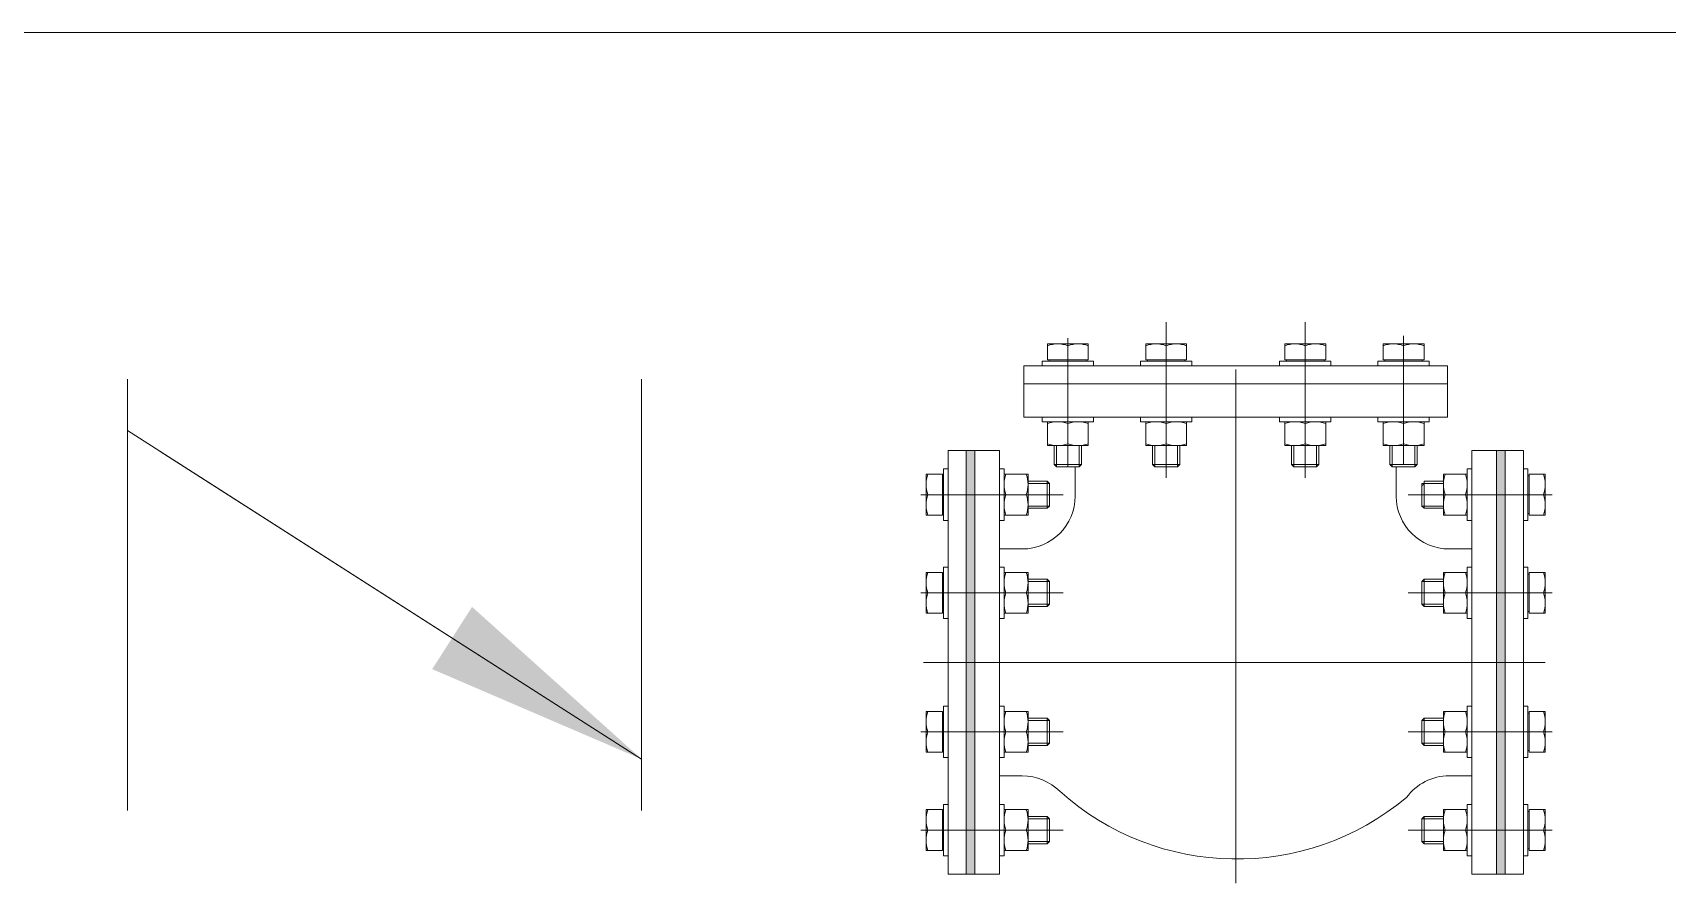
# Model space of a CAD drawing. Header units: millimetres. Extents: x -294625 to 2136527, y -251383 to 128331.
# Drawn here: x 1574952 to 1576656, y -234665 to -233777 of the extents above; entities that cross this region are included whole.
import ezdxf

# ---------------------------------------------------------------- set-up
doc = ezdxf.new("R2010")
doc.units = ezdxf.units.MM
doc.linetypes.add('CONTINOUS', pattern=[0])
for name, color, linetype, lineweight in [('00-N-7-THIET BI', 7, 'CONTINOUS', 20), ('00-N-GHI CHU', 7, 'Continuous', 9), ('GTECHCONS-CTN-THIET BI', 10, 'Continuous', 20)]:
    doc.layers.add(name, color=color, linetype=linetype, lineweight=lineweight)
doc.styles.add('Arial', font='arial.ttf')
doc.dimstyles.new('PL-VNCC_DIM150', dxfattribs={"dimtxt": 300, "dimasz": 150, "dimexe": 60, "dimexo": 0, "dimgap": 100, "dimtad": 1, "dimdec": 0, "dimzin": 0, "dimdsep": 46, "dimtxsty": 'Arial', "dimblk1": 'ARCHTICK', "dimblk2": 'ARCHTICK', "dimsah": 1, "dimcen": 150, "dimdle": 60, "dimclrd": 3, "dimclre": 3, "dimclrt": 3, "dimadec": 0, "dimazin": 0, "dimtfac": 1, "dimtdec": 0, "dimtix": 1, "dimtmove": 2, "dimatfit": 3, "dimfxl": 1, "dimtvp": 0.833333, "dimtolj": 1, "dimtzin": 0, "dimarcsym": 0})

# ---------------------------------------------------------------- blocks, each defined once
blk = doc.blocks.new('_ArchTick')
at = {"color": 0, "linetype": 'ByBlock', "const_width": 0.15}
blk.add_lwpolyline([(-0.5, -0.5), (0.5, 0.5)], dxfattribs=at)
blk = doc.blocks.new('Check Valve')
at = {"layer": 'GTECHCONS-CTN-THIET BI', "ltscale": 0.2}
for p, q in [((-171.4, 144), (-171.4, -144)), ((171.4, 144), (171.4, -144)), ((-171.4, 109.7), (171.4, -109.7))]:
    blk.add_line(p, q, dxfattribs=at)
blk.add_leader([(171.4, -109.7), (-149.6, 95.7)], dimstyle='PL-VNCC_DIM150', override={"dimasz": 150, "dimgap": 100, "dimtad": 0, "dimclrd": 1, "dimfxl": 0, "dimfxlon": 1, "dimarcsym": 1}, dxfattribs=at)

msp = doc.modelspace()

# ---------------------------------------------------------------- hatches: boundary and pattern name
at = {"layer": '00-N-7-THIET BI'}
h = msp.add_hatch(dxfattribs=at)
h.set_pattern_fill('AR-RROOF', scale=2.366567, angle=-90, style=0)
h.set_pattern_definition([(270, (1096993.223, -41820.7025), (2.366567315, -5.206448094), [35.49850973, -4.73313463, 11.83283658, -2.36656732]), (270, (1096994.4062, -41823.85), (3.14753453, 2.366567315), [7.099701946, -0.780967214, 14.19940389, -1.77492549]), (270, (1096995.2345, -41821.8857), (1.5856001013, -12.30615004), [18.932538523, -3.31319424, 9.46626926, -2.366567315])])
h.paths.add_polyline_path([(1575934, -234655), (1575925, -234655), (1575925, -234213.2), (1575934, -234213.2)])
h = msp.add_hatch(dxfattribs=at)
h.set_pattern_fill('AR-RROOF', scale=2.366567, angle=-90, style=0)
h.set_pattern_definition([(270, (1097545.9306, -41820.7025), (2.366567315, -5.206448094), [35.49850973, -4.73313463, 11.83283658, -2.36656732]), (270, (1097547.114, -41823.85), (3.14753453, 2.366567315), [7.099701946, -0.780967214, 14.19940389, -1.77492549]), (270, (1097547.9422, -41821.8857), (1.5856001013, -12.30615004), [18.932538523, -3.31319424, 9.46626926, -2.366567315])])
h.paths.add_polyline_path([(1576486.7, -234655), (1576477.7, -234655), (1576477.7, -234213.2), (1576486.7, -234213.2)])

# ---------------------------------------------------------------- linework, layer by layer
at = {"layer": '00-N-7-THIET BI', "color": 7}
for p, q in [((1576133.4, -234079.4, 0.1), (1576133.4, -234241.7, 0.1)), ((1576278.3, -234079.4, 0.1), (1576278.3, -234241.7, 0.1)), ((1576030.9, -234096.1, 0.1), (1576030.9, -234230.5, 0.1)), ((1576380.8, -234093.4, 0.1), (1576380.8, -234227.9, 0.1)), ((1576011.4, -234118.7, 0.1), (1576011.4, -234120, 0.1)), ((1576011.4, -234120, 0.1), (1576017.8, -234120, 0.1)), ((1576017.8, -234120, 0.1), (1576044.1, -234120, 0.1)), ((1576030.9, -234103.8, 0.1), (1576030.9, -234118.7, 0.1)), ((1576044.1, -234120, 0.1), (1576050.5, -234120, 0.1)), ((1576050.5, -234118.7, 0.1), (1576050.5, -234120, 0.1)), ((1576113.8, -234118.7, 0.1), (1576113.8, -234120, 0.1)), ((1576113.8, -234120, 0.1), (1576120.3, -234120, 0.1)), ((1576120.3, -234120, 0.1), (1576146.5, -234120, 0.1)), ((1576133.4, -234103.8, 0.1), (1576133.4, -234118.7, 0.1)), ((1576146.5, -234120, 0.1), (1576152.9, -234120, 0.1)), ((1576152.9, -234118.7, 0.1), (1576152.9, -234120, 0.1)), ((1576258.7, -234118.7, 0.1), (1576258.7, -234120, 0.1)), ((1576265.2, -234120, 0.1), (1576258.7, -234120, 0.1)), ((1576291.4, -234120, 0.1), (1576265.2, -234120, 0.1)), ((1576278.3, -234103.8, 0.1), (1576278.3, -234118.7, 0.1)), ((1576297.9, -234120, 0.1), (1576291.4, -234120, 0.1)), ((1576297.9, -234118.7, 0.1), (1576297.9, -234120, 0.1)), ((1576361.2, -234118.7, 0.1), (1576361.2, -234120, 0.1)), ((1576367.6, -234120, 0.1), (1576361.2, -234120, 0.1)), ((1576393.9, -234120, 0.1), (1576367.6, -234120, 0.1)), ((1576380.8, -234103.8, 0.1), (1576380.8, -234118.7, 0.1)), ((1576400.3, -234120, 0.1), (1576393.9, -234120, 0.1)), ((1576400.3, -234118.7, 0.1), (1576400.3, -234120, 0.1)), ((1576205.8, -234128.7, 0.1), (1576205.8, -234664.5, 0.1)), ((1576030.9, -234185, 0.1), (1576030.9, -234206.1, 0.1)), ((1576133.4, -234185, 0.1), (1576133.4, -234206.1, 0.1)), ((1576278.3, -234185, 0.1), (1576278.3, -234206.1, 0.1)), ((1576380.8, -234185, 0.1), (1576380.8, -234206.1, 0.1)), ((1576016.7, -234207.8, 0.1), (1576016.7, -234227.8, 0.1)), ((1576019.1, -234208, 0.1), (1576019.1, -234230.2, 0.1)), ((1576042.7, -234208, 0.1), (1576042.7, -234230.2, 0.1)), ((1576045.1, -234207.8, 0.1), (1576045.1, -234227.8, 0.1)), ((1576119.2, -234207.8, 0.1), (1576119.2, -234227.8, 0.1)), ((1576121.6, -234208, 0.1), (1576121.6, -234230.2, 0.1)), ((1576145.2, -234208, 0.1), (1576145.2, -234230.2, 0.1)), ((1576147.6, -234207.8, 0.1), (1576147.6, -234227.8, 0.1)), ((1576264.1, -234207.8, 0.1), (1576264.1, -234227.8, 0.1)), ((1576266.5, -234208, 0.1), (1576266.5, -234230.2, 0.1)), ((1576290.1, -234208, 0.1), (1576290.1, -234230.2, 0.1)), ((1576292.5, -234207.8, 0.1), (1576292.5, -234227.8, 0.1)), ((1576366.6, -234207.8, 0.1), (1576366.6, -234227.8, 0.1)), ((1576369, -234208, 0.1), (1576369, -234230.2, 0.1)), ((1576392.5, -234208, 0.1), (1576392.5, -234230.2, 0.1)), ((1576395, -234207.8, 0.1), (1576395, -234227.8, 0.1)), ((1576016.7, -234227.8, 0.1), (1576019.1, -234230.2, 0.1)), ((1576045.1, -234227.8, 0.1), (1576016.7, -234227.8, 0.1)), ((1576042.7, -234230.2, 0.1), (1576019.1, -234230.2, 0.1)), ((1576038.6, -234260.6, 0.1), (1576038.6, -234230.2, 0.1)), ((1576042.7, -234230.2, 0.1), (1576045.1, -234227.8, 0.1)), ((1576147.6, -234227.8, 0.1), (1576119.2, -234227.8, 0.1)), ((1576119.2, -234227.8, 0.1), (1576121.6, -234230.2, 0.1)), ((1576145.2, -234230.2, 0.1), (1576121.6, -234230.2, 0.1)), ((1576145.2, -234230.2, 0.1), (1576147.6, -234227.8, 0.1)), ((1576266.5, -234230.2, 0.1), (1576264.1, -234227.8, 0.1)), ((1576264.1, -234227.8, 0.1), (1576292.5, -234227.8, 0.1)), ((1576266.5, -234230.2, 0.1), (1576290.1, -234230.2, 0.1)), ((1576292.5, -234227.8, 0.1), (1576290.1, -234230.2, 0.1)), ((1576366.6, -234227.8, 0.1), (1576395, -234227.8, 0.1)), ((1576369, -234230.2, 0.1), (1576366.6, -234227.8, 0.1)), ((1576369, -234230.2, 0.1), (1576392.5, -234230.2, 0.1)), ((1576373.1, -234260.6, 0.1), (1576373.1, -234230.2, 0.1)), ((1576395, -234227.8, 0.1), (1576392.5, -234230.2, 0.1)), ((1575900.1, -234239.6, 0.1), (1575901.3, -234239.6, 0.1)), ((1575901.3, -234239.6, 0.1), (1575901.3, -234246.1, 0.1)), ((1575901.3, -234246.1, 0.1), (1575901.3, -234272.3, 0.1)), ((1575989.2, -234245, 0.1), (1576009.4, -234245, 0.1)), ((1575989.4, -234247.4, 0.1), (1576011.8, -234247.4, 0.1)), ((1576009.4, -234245, 0.1), (1576011.8, -234247.4, 0.1)), ((1576009.4, -234273.4, 0.1), (1576009.4, -234245, 0.1)), ((1576011.8, -234271, 0.1), (1576011.8, -234247.4, 0.1)), ((1576422.3, -234247.4, 0.1), (1576399.9, -234247.4, 0.1)), ((1576399.9, -234271, 0.1), (1576399.9, -234247.4, 0.1)), ((1576402.3, -234247.7, 0.1), (1576399.9, -234250.1, 0.1)), ((1576422.5, -234245, 0.1), (1576402.3, -234245, 0.1)), ((1576402.3, -234273.4, 0.1), (1576402.3, -234245, 0.1)), ((1576510.3, -234239.6, 0.1), (1576510.3, -234246.1, 0.1)), ((1576511.6, -234239.6, 0.1), (1576510.3, -234239.6, 0.1)), ((1576510.3, -234246.1, 0.1), (1576510.3, -234272.3, 0.1)), ((1575877.5, -234259.2, 0.1), (1576026, -234259.2, 0.1)), ((1575885.1, -234259.2, 0.1), (1575900.1, -234259.2, 0.1)), ((1575901.3, -234272.3, 0.1), (1575901.3, -234278.8, 0.1)), ((1575966.4, -234259.2, 0.1), (1575987.5, -234259.2, 0.1)), ((1575989.2, -234273.4, 0.1), (1576009.4, -234273.4, 0.1)), ((1575989.4, -234271, 0.1), (1576011.8, -234271, 0.1)), ((1576011.8, -234271, 0.1), (1576009.4, -234273.4, 0.1)), ((1576535.5, -234259.2, 0.1), (1576385.7, -234259.2, 0.1)), ((1576422.3, -234271, 0.1), (1576399.9, -234271, 0.1)), ((1576399.9, -234271, 0.1), (1576402.3, -234273.4, 0.1)), ((1576422.5, -234273.4, 0.1), (1576402.3, -234273.4, 0.1)), ((1576445.3, -234259.2, 0.1), (1576424.2, -234259.2, 0.1)), ((1576510.3, -234272.3, 0.1), (1576510.3, -234278.8, 0.1)), ((1576526.6, -234259.2, 0.1), (1576511.6, -234259.2, 0.1)), ((1575900.1, -234278.8, 0.1), (1575901.3, -234278.8, 0.1)), ((1576511.6, -234278.8, 0.1), (1576510.3, -234278.8, 0.1)), ((1575983.4, -234315.8, 0.1), (1575959.7, -234315.8, 0.1)), ((1576452, -234315.8, 0.1), (1576428.3, -234315.8, 0.1)), ((1575900.1, -234342.1, 0.1), (1575901.3, -234342.1, 0.1)), ((1575901.3, -234342.1, 0.1), (1575901.3, -234348.5, 0.1)), ((1575901.3, -234348.5, 0.1), (1575901.3, -234374.8, 0.1)), ((1575989.2, -234347.4, 0.1), (1576009.4, -234347.4, 0.1)), ((1575989.4, -234349.9, 0.1), (1576011.8, -234349.9, 0.1)), ((1576009.4, -234375.8, 0.1), (1576009.4, -234347.4, 0.1)), ((1576009.4, -234347.4, 0.1), (1576011.8, -234349.9, 0.1)), ((1576011.8, -234373.4, 0.1), (1576011.8, -234349.9, 0.1)), ((1576402.3, -234347.4, 0.1), (1576399.9, -234349.9, 0.1)), ((1576399.9, -234373.4, 0.1), (1576399.9, -234349.9, 0.1)), ((1576422.3, -234349.9, 0.1), (1576399.9, -234349.9, 0.1)), ((1576402.3, -234375.8, 0.1), (1576402.3, -234347.4, 0.1)), ((1576422.5, -234347.4, 0.1), (1576402.3, -234347.4, 0.1)), ((1576511.6, -234342.1, 0.1), (1576510.3, -234342.1, 0.1)), ((1576510.3, -234342.1, 0.1), (1576510.3, -234348.5, 0.1)), ((1576510.3, -234348.5, 0.1), (1576510.3, -234374.8, 0.1)), ((1575877.5, -234361.6, 0.1), (1576026, -234361.6, 0.1)), ((1575885.1, -234361.6, 0.1), (1575900.1, -234361.6, 0.1)), ((1575901.3, -234374.8, 0.1), (1575901.3, -234381.2, 0.1)), ((1575966.4, -234361.6, 0.1), (1575987.5, -234361.6, 0.1)), ((1575989.2, -234375.8, 0.1), (1576009.4, -234375.8, 0.1)), ((1575989.4, -234373.4, 0.1), (1576011.8, -234373.4, 0.1)), ((1576011.8, -234373.4, 0.1), (1576009.4, -234375.8, 0.1)), ((1576535.5, -234361.6, 0.1), (1576385.7, -234361.6, 0.1)), ((1576399.9, -234373.4, 0.1), (1576402.3, -234375.8, 0.1)), ((1576422.3, -234373.4, 0.1), (1576399.9, -234373.4, 0.1)), ((1576422.5, -234375.8, 0.1), (1576402.3, -234375.8, 0.1)), ((1576445.3, -234361.6, 0.1), (1576424.2, -234361.6, 0.1)), ((1576510.3, -234374.8, 0.1), (1576510.3, -234381.2, 0.1)), ((1576526.6, -234361.6, 0.1), (1576511.6, -234361.6, 0.1)), ((1575900.1, -234381.2, 0.1), (1575901.3, -234381.2, 0.1)), ((1576511.6, -234381.2, 0.1), (1576510.3, -234381.2, 0.1)), ((1576528.3, -234434.1, 0.1), (1575880.4, -234434.1, 0.1)), ((1575900.1, -234487, 0.1), (1575901.3, -234487, 0.1)), ((1575901.3, -234493.4, 0.1), (1575901.3, -234487, 0.1)), ((1575901.3, -234519.7, 0.1), (1575901.3, -234493.4, 0.1)), ((1575989.2, -234492.4, 0.1), (1576009.4, -234492.4, 0.1)), ((1575989.4, -234494.8, 0.1), (1576011.8, -234494.8, 0.1)), ((1576011.8, -234494.8, 0.1), (1576009.4, -234492.4, 0.1)), ((1576009.4, -234492.4, 0.1), (1576009.4, -234520.8, 0.1)), ((1576011.8, -234494.8, 0.1), (1576011.8, -234518.3, 0.1)), ((1576399.9, -234494.8, 0.1), (1576402.3, -234492.4, 0.1)), ((1576422.3, -234494.8, 0.1), (1576399.9, -234494.8, 0.1)), ((1576399.9, -234494.8, 0.1), (1576399.9, -234518.3, 0.1)), ((1576422.5, -234492.4, 0.1), (1576402.3, -234492.4, 0.1)), ((1576402.3, -234492.4, 0.1), (1576402.3, -234520.8, 0.1)), ((1576511.6, -234487, 0.1), (1576510.3, -234487, 0.1)), ((1576510.3, -234493.4, 0.1), (1576510.3, -234487, 0.1)), ((1576510.3, -234519.7, 0.1), (1576510.3, -234493.4, 0.1)), ((1575877.5, -234506.6, 0.1), (1576026, -234506.6, 0.1)), ((1575885.1, -234506.6, 0.1), (1575900.1, -234506.6, 0.1)), ((1575966.4, -234506.6, 0.1), (1575987.5, -234506.6, 0.1)), ((1576535.5, -234506.6, 0.1), (1576385.7, -234506.6, 0.1)), ((1576445.3, -234506.6, 0.1), (1576424.2, -234506.6, 0.1)), ((1576526.6, -234506.6, 0.1), (1576511.6, -234506.6, 0.1)), ((1575900.1, -234526.1, 0.1), (1575901.3, -234526.1, 0.1)), ((1575901.3, -234526.1, 0.1), (1575901.3, -234519.7, 0.1)), ((1575989.2, -234520.8, 0.1), (1576009.4, -234520.8, 0.1)), ((1575989.4, -234518.3, 0.1), (1576011.8, -234518.3, 0.1)), ((1576009.4, -234520.8, 0.1), (1576011.8, -234518.3, 0.1)), ((1576422.3, -234518.3, 0.1), (1576399.9, -234518.3, 0.1)), ((1576402.3, -234520.8, 0.1), (1576399.9, -234518.3, 0.1)), ((1576422.5, -234520.8, 0.1), (1576402.3, -234520.8, 0.1)), ((1576510.3, -234526.1, 0.1), (1576510.3, -234519.7, 0.1)), ((1576511.6, -234526.1, 0.1), (1576510.3, -234526.1, 0.1)), ((1575983.4, -234552.4, 0.1), (1575959.7, -234552.4, 0.1)), ((1576452, -234552.4, 0.1), (1576428.3, -234552.4, 0.1)), ((1575900.1, -234589.5, 0.1), (1575901.3, -234589.5, 0.1)), ((1575901.3, -234595.9, 0.1), (1575901.3, -234589.5, 0.1)), ((1575901.3, -234622.1, 0.1), (1575901.3, -234595.9, 0.1)), ((1575989.2, -234594.8, 0.1), (1576009.4, -234594.8, 0.1)), ((1575989.4, -234597.2, 0.1), (1576011.8, -234597.2, 0.1)), ((1576009.4, -234594.8, 0.1), (1576009.4, -234623.2, 0.1)), ((1576011.8, -234597.2, 0.1), (1576009.4, -234594.8, 0.1)), ((1576011.8, -234597.2, 0.1), (1576011.8, -234620.8, 0.1)), ((1576399.9, -234597.2, 0.1), (1576402.3, -234594.8, 0.1)), ((1576399.9, -234597.2, 0.1), (1576399.9, -234620.8, 0.1)), ((1576422.3, -234597.2, 0.1), (1576399.9, -234597.2, 0.1)), ((1576402.3, -234594.8, 0.1), (1576402.3, -234623.2, 0.1)), ((1576422.5, -234594.8, 0.1), (1576402.3, -234594.8, 0.1)), ((1576510.3, -234595.9, 0.1), (1576510.3, -234589.5, 0.1)), ((1576511.6, -234589.5, 0.1), (1576510.3, -234589.5, 0.1)), ((1576510.3, -234622.1, 0.1), (1576510.3, -234595.9, 0.1)), ((1575877.5, -234609, 0.1), (1576026, -234609, 0.1)), ((1575885.1, -234609, 0.1), (1575900.1, -234609, 0.1)), ((1575966.4, -234609, 0.1), (1575987.5, -234609, 0.1)), ((1576535.5, -234609, 0.1), (1576385.7, -234609, 0.1)), ((1576445.3, -234609, 0.1), (1576424.2, -234609, 0.1)), ((1576526.6, -234609, 0.1), (1576511.6, -234609, 0.1)), ((1575900.1, -234628.6, 0.1), (1575901.3, -234628.6, 0.1)), ((1575901.3, -234628.6, 0.1), (1575901.3, -234622.1, 0.1)), ((1575989.2, -234623.2, 0.1), (1576009.4, -234623.2, 0.1)), ((1575989.4, -234620.8, 0.1), (1576011.8, -234620.8, 0.1)), ((1576009.4, -234623.2, 0.1), (1576011.8, -234620.8, 0.1)), ((1576402.3, -234623.2, 0.1), (1576399.9, -234620.8, 0.1)), ((1576422.3, -234620.8, 0.1), (1576399.9, -234620.8, 0.1)), ((1576422.5, -234623.2, 0.1), (1576402.3, -234623.2, 0.1)), ((1576510.3, -234628.6, 0.1), (1576510.3, -234622.1, 0.1)), ((1576511.6, -234628.6, 0.1), (1576510.3, -234628.6, 0.1))]:
    msp.add_line(p, q, dxfattribs=at)
at = {"layer": '00-N-7-THIET BI', "color": 7, "elevation": 0.1}
for points in [[(1576050.5, -234118.7), (1576011.4, -234118.7), (1576009.6, -234118.7), (1576009.6, -234101.8), (1576052.2, -234101.8), (1576052.2, -234118.7)], [(1576152.9, -234118.7), (1576113.8, -234118.7), (1576112.1, -234118.7), (1576112.1, -234101.8), (1576154.7, -234101.8), (1576154.7, -234118.7)], [(1576258.7, -234118.7), (1576297.9, -234118.7), (1576299.6, -234118.7), (1576299.6, -234101.8), (1576257, -234101.8), (1576257, -234118.7)], [(1576361.2, -234118.7), (1576400.3, -234118.7), (1576402.1, -234118.7), (1576402.1, -234101.8), (1576359.5, -234101.8), (1576359.5, -234118.7)], [(1576057.7, -234120), (1576004.1, -234120), (1576004.1, -234124.7), (1576057.7, -234124.7)], [(1576160.2, -234120), (1576106.6, -234120), (1576106.6, -234124.7), (1576160.2, -234124.7)], [(1576251.5, -234120), (1576305.1, -234120), (1576305.1, -234124.7), (1576251.5, -234124.7)], [(1576353.9, -234120), (1576407.6, -234120), (1576407.6, -234124.7), (1576353.9, -234124.7)], [(1575985, -234143.7), (1575985, -234124.7), (1576426.7, -234124.7), (1576426.7, -234143.7)], [(1575985, -234178.4), (1575985, -234143.7), (1576426.7, -234143.7), (1576426.7, -234178.4)], [(1576057.7, -234178.4), (1576004.1, -234178.4), (1576004.1, -234183.1), (1576057.7, -234183.1)], [(1576052.2, -234183.1), (1576052.2, -234208), (1576009.6, -234208), (1576009.6, -234183.1)], [(1576160.2, -234178.4), (1576106.6, -234178.4), (1576106.6, -234183.1), (1576160.2, -234183.1)], [(1576154.7, -234183.1), (1576154.7, -234208), (1576112.1, -234208), (1576112.1, -234183.1)], [(1576251.5, -234178.4), (1576305.1, -234178.4), (1576305.1, -234183.1), (1576251.5, -234183.1)], [(1576257, -234183.1), (1576257, -234208), (1576299.6, -234208), (1576299.6, -234183.1)], [(1576353.9, -234178.4), (1576407.6, -234178.4), (1576407.6, -234183.1), (1576353.9, -234183.1)], [(1576359.5, -234183.1), (1576359.5, -234208), (1576402.1, -234208), (1576402.1, -234183.1)], [(1575925, -234655), (1575906.1, -234655), (1575906.1, -234213.2), (1575925, -234213.2)], [(1575959.7, -234655), (1575925, -234655), (1575925, -234213.2), (1575959.7, -234213.2)], [(1575934, -234655), (1575925, -234655), (1575925, -234213.2), (1575934, -234213.2)], [(1576452, -234655), (1576486.7, -234655), (1576486.7, -234213.2), (1576452, -234213.2)], [(1576486.7, -234655), (1576477.7, -234655), (1576477.7, -234213.2), (1576486.7, -234213.2)], [(1576486.7, -234655), (1576505.6, -234655), (1576505.6, -234213.2), (1576486.7, -234213.2)], [(1575900.1, -234278.8), (1575900.1, -234239.6), (1575900.1, -234237.9), (1575883.2, -234237.9), (1575883.2, -234280.5), (1575900.1, -234280.5)], [(1575901.3, -234286), (1575901.3, -234232.4), (1575906.1, -234232.4), (1575906.1, -234286)], [(1575959.7, -234286), (1575959.7, -234232.4), (1575964.4, -234232.4), (1575964.4, -234286)], [(1575964.4, -234280.5), (1575989.4, -234280.5), (1575989.4, -234237.9), (1575964.4, -234237.9)], [(1576447.2, -234280.5), (1576422.3, -234280.5), (1576422.3, -234237.9), (1576447.2, -234237.9)], [(1576452, -234286), (1576452, -234232.4), (1576447.2, -234232.4), (1576447.2, -234286)], [(1576510.3, -234286), (1576510.3, -234232.4), (1576505.6, -234232.4), (1576505.6, -234286)], [(1576511.6, -234278.8), (1576511.6, -234239.6), (1576511.6, -234237.9), (1576528.5, -234237.9), (1576528.5, -234280.5), (1576511.6, -234280.5)], [(1575900.1, -234381.2), (1575900.1, -234342.1), (1575900.1, -234340.4), (1575883.2, -234340.4), (1575883.2, -234382.9), (1575900.1, -234382.9)], [(1575901.3, -234388.5), (1575901.3, -234334.8), (1575906.1, -234334.8), (1575906.1, -234388.5)], [(1575959.7, -234388.5), (1575959.7, -234334.8), (1575964.4, -234334.8), (1575964.4, -234388.5)], [(1575964.4, -234382.9), (1575989.4, -234382.9), (1575989.4, -234340.4), (1575964.4, -234340.4)], [(1576447.2, -234382.9), (1576422.3, -234382.9), (1576422.3, -234340.4), (1576447.2, -234340.4)], [(1576452, -234388.5), (1576452, -234334.8), (1576447.2, -234334.8), (1576447.2, -234388.5)], [(1576510.3, -234388.5), (1576510.3, -234334.8), (1576505.6, -234334.8), (1576505.6, -234388.5)], [(1576511.6, -234381.2), (1576511.6, -234342.1), (1576511.6, -234340.4), (1576528.5, -234340.4), (1576528.5, -234382.9), (1576511.6, -234382.9)], [(1575900.1, -234487), (1575900.1, -234526.1), (1575900.1, -234527.9), (1575883.2, -234527.9), (1575883.2, -234485.3), (1575900.1, -234485.3)], [(1575901.3, -234479.7), (1575901.3, -234533.4), (1575906.1, -234533.4), (1575906.1, -234479.7)], [(1575959.7, -234479.7), (1575959.7, -234533.4), (1575964.4, -234533.4), (1575964.4, -234479.7)], [(1575964.4, -234485.3), (1575989.4, -234485.3), (1575989.4, -234527.9), (1575964.4, -234527.9)], [(1576447.2, -234485.3), (1576422.3, -234485.3), (1576422.3, -234527.9), (1576447.2, -234527.9)], [(1576452, -234479.7), (1576452, -234533.4), (1576447.2, -234533.4), (1576447.2, -234479.7)], [(1576510.3, -234479.7), (1576510.3, -234533.4), (1576505.6, -234533.4), (1576505.6, -234479.7)], [(1576511.6, -234487), (1576511.6, -234526.1), (1576511.6, -234527.9), (1576528.5, -234527.9), (1576528.5, -234485.3), (1576511.6, -234485.3)], [(1575900.1, -234589.5), (1575900.1, -234628.6), (1575900.1, -234630.3), (1575883.2, -234630.3), (1575883.2, -234587.7), (1575900.1, -234587.7)], [(1575901.3, -234582.2), (1575901.3, -234635.8), (1575906.1, -234635.8), (1575906.1, -234582.2)], [(1575959.7, -234582.2), (1575959.7, -234635.8), (1575964.4, -234635.8), (1575964.4, -234582.2)], [(1575964.4, -234587.7), (1575989.4, -234587.7), (1575989.4, -234630.3), (1575964.4, -234630.3)], [(1576447.2, -234587.7), (1576422.3, -234587.7), (1576422.3, -234630.3), (1576447.2, -234630.3)], [(1576452, -234582.2), (1576452, -234635.8), (1576447.2, -234635.8), (1576447.2, -234582.2)], [(1576510.3, -234582.2), (1576510.3, -234635.8), (1576505.6, -234635.8), (1576505.6, -234582.2)], [(1576511.6, -234589.5), (1576511.6, -234628.6), (1576511.6, -234630.3), (1576528.5, -234630.3), (1576528.5, -234587.7), (1576511.6, -234587.7)]]:
    msp.add_lwpolyline(points, close=True, dxfattribs=at)
at = {"layer": '00-N-7-THIET BI', "color": 7}
for centre, radius, start, end in [((1576020.3, -234132.6, 0.1), 30.7, 69.7054, 110.2946), ((1576041.6, -234132.6, 0.1), 30.7, 69.7054, 110.2946), ((1576122.7, -234132.6, 0.1), 30.7, 69.7054, 110.2946), ((1576144, -234132.6, 0.1), 30.7, 69.7054, 110.2946), ((1576267.6, -234132.6, 0.1), 30.7, 69.7054, 110.2946), ((1576288.9, -234132.6, 0.1), 30.7, 69.7054, 110.2946), ((1576370.1, -234132.6, 0.1), 30.7, 69.7054, 110.2946), ((1576391.4, -234132.6, 0.1), 30.7, 69.7054, 110.2946), ((1576020.3, -234213.8, 0.1), 30.7, 69.7054, 110.2946), ((1576041.6, -234213.8, 0.1), 30.7, 69.7054, 110.2946), ((1576122.7, -234213.8, 0.1), 30.7, 69.7054, 110.2946), ((1576144, -234213.8, 0.1), 30.7, 69.7054, 110.2946), ((1576267.6, -234213.8, 0.1), 30.7, 69.7054, 110.2946), ((1576288.9, -234213.8, 0.1), 30.7, 69.7054, 110.2946), ((1576370.1, -234213.8, 0.1), 30.7, 69.7054, 110.2946), ((1576391.4, -234213.8, 0.1), 30.7, 69.7054, 110.2946), ((1576020.3, -234177.3, 0.1), 30.7, 249.7054, 290.2946), ((1576041.6, -234177.3, 0.1), 30.7, 249.7054, 290.2946), ((1576122.7, -234177.3, 0.1), 30.7, 249.7054, 290.2946), ((1576144, -234177.3, 0.1), 30.7, 249.7054, 290.2946), ((1576267.6, -234177.3, 0.1), 30.7, 249.7054, 290.2946), ((1576288.9, -234177.3, 0.1), 30.7, 249.7054, 290.2946), ((1576370.1, -234177.3, 0.1), 30.7, 249.7054, 290.2946), ((1576391.4, -234177.3, 0.1), 30.7, 249.7054, 290.2946), ((1575913.9, -234248.5, 0.1), 30.7, 159.7054, 200.2946), ((1575995.2, -234248.5, 0.1), 30.7, 159.7054, 200.2946), ((1575958.7, -234248.5, 0.1), 30.7, 339.7054, 20.2946), ((1576453, -234248.5, 0.1), 30.7, 159.7054, 200.2946), ((1576416.5, -234248.5, 0.1), 30.7, 339.7054, 20.2946), ((1576497.8, -234248.5, 0.1), 30.7, 339.7054, 20.2946), ((1575913.9, -234269.8, 0.1), 30.7, 159.7054, 200.2946), ((1575995.2, -234269.8, 0.1), 30.7, 159.7054, 200.2946), ((1575983.4, -234260.6, 0.1), 55.2, 270, 0), ((1575958.7, -234269.8, 0.1), 30.7, 339.7054, 20.2946), ((1576428.3, -234260.6, 0.1), 55.2, 180, 270), ((1576453, -234269.8, 0.1), 30.7, 159.7054, 200.2946), ((1576416.5, -234269.8, 0.1), 30.7, 339.7054, 20.2946), ((1576497.8, -234269.8, 0.1), 30.7, 339.7054, 20.2946), ((1575913.9, -234351, 0.1), 30.7, 159.7054, 200.2946), ((1575995.2, -234351, 0.1), 30.7, 159.7054, 200.2946), ((1575958.7, -234351, 0.1), 30.7, 339.7054, 20.2946), ((1576453, -234351, 0.1), 30.7, 159.7054, 200.2946), ((1576416.5, -234351, 0.1), 30.7, 339.7054, 20.2946), ((1576497.8, -234351, 0.1), 30.7, 339.7054, 20.2946), ((1575913.9, -234372.3, 0.1), 30.7, 159.7054, 200.2946), ((1575995.2, -234372.3, 0.1), 30.7, 159.7054, 200.2946), ((1575958.7, -234372.3, 0.1), 30.7, 339.7054, 20.2946), ((1576453, -234372.3, 0.1), 30.7, 159.7054, 200.2946), ((1576416.5, -234372.3, 0.1), 30.7, 339.7054, 20.2946), ((1576497.8, -234372.3, 0.1), 30.7, 339.7054, 20.2946), ((1575913.9, -234495.9, 0.1), 30.7, 159.7054, 200.2946), ((1575995.2, -234495.9, 0.1), 30.7, 159.7054, 200.2946), ((1575958.7, -234495.9, 0.1), 30.7, 339.7054, 20.2946), ((1576453, -234495.9, 0.1), 30.7, 159.7054, 200.2946), ((1576416.5, -234495.9, 0.1), 30.7, 339.7054, 20.2946), ((1576497.8, -234495.9, 0.1), 30.7, 339.7054, 20.2946), ((1575913.9, -234517.2, 0.1), 30.7, 159.7054, 200.2946), ((1575995.2, -234517.2, 0.1), 30.7, 159.7054, 200.2946), ((1575958.7, -234517.2, 0.1), 30.7, 339.7054, 20.2946), ((1576453, -234517.2, 0.1), 30.7, 159.7054, 200.2946), ((1576416.5, -234517.2, 0.1), 30.7, 339.7054, 20.2946), ((1576497.8, -234517.2, 0.1), 30.7, 339.7054, 20.2946), ((1575983.4, -234607.6, 0.1), 55.2, 45, 90), ((1576428.3, -234607.6, 0.1), 55.2, 90, 143.8261), ((1576206.8, -234363.2, 0.1), 276, 228.088, 309.8654), ((1575913.9, -234598.4, 0.1), 30.7, 159.7054, 200.2946), ((1575995.2, -234598.4, 0.1), 30.7, 159.7054, 200.2946), ((1575958.7, -234598.4, 0.1), 30.7, 339.7054, 20.2946), ((1576453, -234598.4, 0.1), 30.7, 159.7054, 200.2946), ((1576416.5, -234598.4, 0.1), 30.7, 339.7054, 20.2946), ((1576497.8, -234598.4, 0.1), 30.7, 339.7054, 20.2946), ((1575913.9, -234619.7, 0.1), 30.7, 159.7054, 200.2946), ((1575995.2, -234619.7, 0.1), 30.7, 159.7054, 200.2946), ((1575958.7, -234619.7, 0.1), 30.7, 339.7054, 20.2946), ((1576453, -234619.7, 0.1), 30.7, 159.7054, 200.2946), ((1576416.5, -234619.7, 0.1), 30.7, 339.7054, 20.2946), ((1576497.8, -234619.7, 0.1), 30.7, 339.7054, 20.2946)]:
    msp.add_arc(centre, radius, start, end, dxfattribs=at)
at = {"layer": '00-N-GHI CHU'}
for p, q in [((1593423.2, -233777.3), (1573248.5, -233777.3)), ((1573801.7, -233777.3), (1593423.2, -233777.3))]:
    msp.add_line(p, q, dxfattribs=at)

# ---------------------------------------------------------------- block references
at = {"layer": '00-N-7-THIET BI', "xscale": 1.5625, "yscale": 1.5625, "zscale": 1.5625}
msp.add_blockref('Check Valve', (1575318.8, -234363.6, 0.1), dxfattribs=at)

doc.saveas('drawing.dxf')
